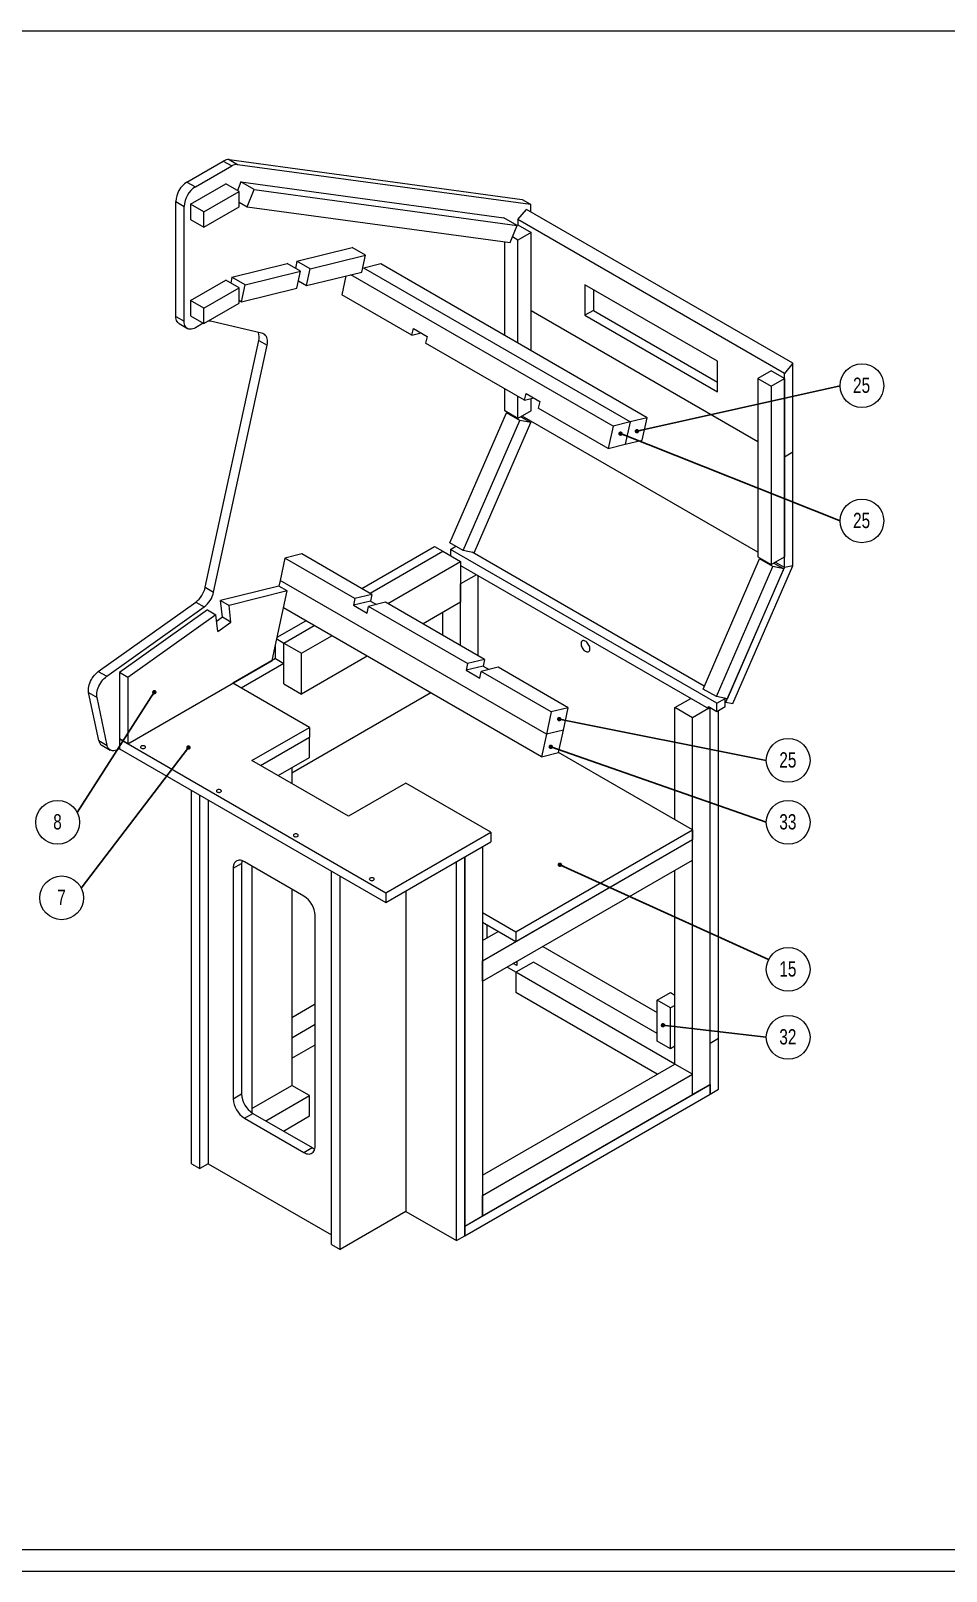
# Model space of a CAD drawing. Header units: millimetres. Extents: x 0 to 8323, y 0 to 5887.
# Drawn here: x 3419 to 4885, y 0 to 2467 of the extents above; entities that cross this region are included whole.
import ezdxf

# ---------------------------------------------------------------- set-up
doc = ezdxf.new("R2010")
doc.units = ezdxf.units.MM
doc.header["$LTSCALE"] = 7
doc.layers.add('MC_BEM', color=92, linetype='Continuous', lineweight=15)
doc.layers.add('RAHMEN', color=7, linetype='Continuous')
doc.layers.add('SLD-0', color=7, linetype='Continuous')
doc.styles.add('SLDTEXTSTYLE1', font='TXT', dxfattribs={"width": 0.75})
doc.dimstyles.new('SLDDIMSTYLE0', dxfattribs={"dimtxt": 0, "dimasz": 7.112, "dimexe": 0, "dimexo": 0.0625, "dimgap": 0, "dimtad": 0, "dimtih": 1, "dimtoh": 1, "dimdec": 0, "dimrnd": 1e-09, "dimzin": 0, "dimdsep": 46, "dimtxsty": 'Standard', "dimblk1": 'DOT', "dimblk2": 'DOT', "dimsah": 1, "dimcen": 0.09, "dimadec": 0, "dimazin": 0, "dimtfac": 7.112, "dimtdec": 0, "dimtofl": 0, "dimtmove": 0, "dimatfit": 3, "dimldrblk": 'DOT', "dimfxl": 0, "dimfrac": 2, "dimtolj": 1, "dimtzin": 0, "dimarcsym": 0})

# ---------------------------------------------------------------- blocks, each defined once
blk = doc.blocks.new('SW_NOTE_29')
at = {"layer": 'MC_BEM', "color": 0}
blk.add_circle((-31.3, -15.7), 35, dxfattribs=at)
at = {"layer": 'MC_BEM', "color": 0, "insert": (-31.5, -2.7), "char_height": 24.5, "attachment_point": 2, "style": 'SLDTEXTSTYLE1'}
blk.add_mtext('7', dxfattribs=at)
blk = doc.blocks.new('_DOT')
at = {"color": 0, "linetype": 'ByBlock', "lineweight": -2}
blk.add_line((-0.5, 0), (-1, 0), dxfattribs=at)
at = {"color": 0, "linetype": 'ByBlock', "const_width": 0.5}
blk.add_lwpolyline([(-0.25, 0, 1), (0.25, 0, 1)], format="xyb", close=True, dxfattribs=at)
blk = doc.blocks.new('SW_NOTE_30')
at = {"layer": 'MC_BEM', "color": 0}
blk.add_circle((31.3, -15.7), 35, dxfattribs=at)
at = {"layer": 'MC_BEM', "color": 0, "insert": (30.8, -2.7), "char_height": 24.5, "attachment_point": 2, "style": 'SLDTEXTSTYLE1'}
blk.add_mtext('15', dxfattribs=at)
blk = doc.blocks.new('SW_NOTE_31')
at = {"layer": 'MC_BEM', "color": 0}
blk.add_circle((35, 0), 35, dxfattribs=at)
at = {"layer": 'MC_BEM', "color": 0, "insert": (34.5, 13), "char_height": 24.5, "attachment_point": 2, "style": 'SLDTEXTSTYLE1'}
blk.add_mtext('32', dxfattribs=at)
blk = doc.blocks.new('SW_NOTE_32')
at = {"layer": 'MC_BEM', "color": 0}
blk.add_circle((-31.3, -15.7), 35, dxfattribs=at)
at = {"layer": 'MC_BEM', "color": 0, "insert": (-31.5, -2.7), "char_height": 24.5, "attachment_point": 2, "style": 'SLDTEXTSTYLE1'}
blk.add_mtext('8', dxfattribs=at)
blk = doc.blocks.new('SW_NOTE_33')
at = {"layer": 'MC_BEM', "color": 0}
blk.add_circle((35, 0), 35, dxfattribs=at)
at = {"layer": 'MC_BEM', "color": 0, "insert": (34.5, 13), "char_height": 24.5, "attachment_point": 2, "style": 'SLDTEXTSTYLE1'}
blk.add_mtext('33', dxfattribs=at)
blk = doc.blocks.new('SW_NOTE_34')
at = {"layer": 'MC_BEM', "color": 0}
blk.add_circle((35, 0), 35, dxfattribs=at)
at = {"layer": 'MC_BEM', "color": 0, "insert": (34.5, 13), "char_height": 24.5, "attachment_point": 2, "style": 'SLDTEXTSTYLE1'}
blk.add_mtext('25', dxfattribs=at)
blk = doc.blocks.new('SW_NOTE_35')
at = {"layer": 'MC_BEM', "color": 0}
blk.add_circle((35, 0), 35, dxfattribs=at)
at = {"layer": 'MC_BEM', "color": 0, "insert": (34.5, 13), "char_height": 24.5, "attachment_point": 2, "style": 'SLDTEXTSTYLE1'}
blk.add_mtext('25', dxfattribs=at)
blk = doc.blocks.new('SW_NOTE_36')
at = {"layer": 'MC_BEM', "color": 0}
blk.add_circle((35, 0), 35, dxfattribs=at)
at = {"layer": 'MC_BEM', "color": 0, "insert": (34.5, 13), "char_height": 24.5, "attachment_point": 2, "style": 'SLDTEXTSTYLE1'}
blk.add_mtext('25', dxfattribs=at)

msp = doc.modelspace()

# ---------------------------------------------------------------- linework, layer by layer
at = {"color": 7, "linetype": 'Continuous', "lineweight": 15}
for p, q in [((3669.312, 2224.474), (3727.524, 2258.079)), ((3682.747, 2216.718), (3740.959, 2250.323)), ((3727.524, 2258.079), (3740.959, 2250.323)), ((3736.961, 2260.433), (3750.396, 2252.677)), ((3736.961, 2260.433), (4206.101, 2196.692)), ((3750.396, 2252.677), (4219.537, 2188.936)), ((3669.312, 2224.474), (3682.747, 2216.718)), ((3675.057, 2188.987), (3731.626, 2221.643)), ((3752.839, 2209.397), (3731.626, 2221.643)), ((3755.546, 2224.602), (3750.002, 2211.035)), ((3776.759, 2212.356), (3755.546, 2224.602)), ((3755.546, 2224.602), (4176.682, 2167.383)), ((3696.27, 2176.741), (3752.839, 2209.397)), ((3752.839, 2184.901), (3752.839, 2209.397)), ((3765.612, 2185.079), (3776.759, 2212.356)), ((3776.759, 2212.356), (4197.895, 2155.137)), ((4206.101, 2196.692), (4219.537, 2188.936)), ((3651.351, 2193.366), (3664.786, 2185.61)), ((3651.351, 2009.44), (3651.351, 2193.366)), ((3664.786, 2001.684), (3664.786, 2185.61)), ((3696.27, 2176.741), (3675.057, 2188.987)), ((3675.057, 2188.987), (3675.057, 2164.491)), ((3696.27, 2152.245), (3752.839, 2184.901)), ((3696.27, 2152.245), (3696.27, 2176.741)), ((3752.839, 2192.453), (3765.612, 2185.079)), ((3765.612, 2185.079), (4186.749, 2127.86)), ((4199.366, 2164.301), (4212.801, 2180.71)), ((4639.363, 1934.461), (4212.801, 2180.71)), ((4219.537, 2188.936), (4219.537, 2176.822)), ((3675.057, 2164.491), (3696.27, 2152.245)), ((4197.895, 2155.137), (4176.682, 2167.383)), ((4186.749, 2127.86), (4197.895, 2155.137)), ((4197.766, 2155.212), (4199.366, 2156.136)), ((4625.928, 1918.052), (4199.366, 2164.301)), ((4199.366, 2164.301), (4199.366, 2156.136)), ((4199.366, 2156.136), (4220.579, 2143.89)), ((4178.153, 1978.739), (4178.153, 2129.028)), ((4199.366, 2131.644), (4190.408, 2136.815)), ((4220.579, 2143.89), (4199.366, 2131.644)), ((4199.366, 1966.493), (4199.366, 2131.644)), ((4220.579, 1954.246), (4220.579, 2143.89)), ((3845.387, 2097.745), (3842.914, 2086.321)), ((3845.387, 2097.745), (3933.775, 2119.608)), ((3866.601, 2085.498), (3845.387, 2097.745)), ((3866.601, 2085.498), (3954.988, 2107.361)), ((3954.988, 2107.361), (3933.775, 2119.608)), ((3949.16, 2080.443), (3954.988, 2107.361)), ((3741.416, 2072.027), (3739.422, 2062.816)), ((3741.416, 2072.027), (3829.803, 2093.89)), ((3762.63, 2059.781), (3741.416, 2072.027)), ((3762.63, 2059.781), (3851.017, 2081.644)), ((3851.017, 2081.644), (3829.803, 2093.89)), ((3845.189, 2054.726), (3851.017, 2081.644)), ((3860.773, 2058.58), (3866.601, 2085.498)), ((3860.773, 2058.58), (3949.16, 2080.443)), ((3923.945, 2074.206), (3917.412, 2044.031)), ((4351.745, 1833.672), (3931.742, 2076.135)), ((3979.575, 2093.376), (3950.397, 2086.158)), ((4378.941, 1840.399), (3952.379, 2086.649)), ((4406.137, 1847.127), (3979.575, 2093.376)), ((3675.057, 2034.661), (3731.626, 2067.317)), ((3696.27, 2022.415), (3752.839, 2055.071)), ((3752.839, 2055.071), (3731.626, 2067.317)), ((3752.839, 2030.575), (3752.839, 2055.071)), ((3756.802, 2032.863), (3762.63, 2059.781)), ((3756.802, 2032.863), (3845.189, 2054.726)), ((3847.662, 2066.149), (3860.773, 2058.58)), ((4518.713, 1937.71), (4306.581, 2060.171)), ((4306.581, 2060.171), (4306.581, 2011.179)), ((4320.016, 2052.415), (4320.016, 2018.934)), ((3696.27, 2022.415), (3675.057, 2034.661)), ((3675.057, 2034.661), (3675.057, 2010.165)), ((3696.27, 1997.919), (3752.839, 2030.575)), ((3752.839, 2035.15), (3756.802, 2032.863)), ((4029.577, 1979.279), (3917.412, 2044.031)), ((3651.351, 2009.44), (3664.786, 2001.684)), ((3675.057, 2010.165), (3696.27, 1997.919)), ((3695.231, 1998.519), (3682.747, 1991.312)), ((3696.27, 1997.919), (3696.27, 2022.415)), ((3790.686, 1981.742), (3706.987, 2001.52)), ((4220.579, 2018.59), (4583.502, 1809.079)), ((4320.016, 2018.934), (4306.581, 2011.179)), ((4306.581, 2011.179), (4518.713, 1888.717)), ((4320.016, 2018.934), (4518.713, 1904.229)), ((3656.613, 1997.81), (3670.048, 1990.055)), ((4029.577, 1979.279), (4031.908, 1990.047)), ((4029.577, 1979.279), (4044.266, 1982.913)), ((4031.908, 1990.047), (4053.828, 1977.392)), ((4053.828, 1977.392), (4051.497, 1966.625)), ((3698.593, 1575.562), (3784.176, 1970.843)), ((3712.028, 1567.806), (3797.611, 1963.087)), ((3784.176, 1970.843), (3797.611, 1963.087)), ((4209.889, 1875.187), (4051.497, 1966.625)), ((4518.713, 1888.717), (4518.713, 1937.71)), ((4639.363, 1934.461), (4625.928, 1918.052)), ((4639.363, 1792.343), (4639.363, 1934.461)), ((4604.715, 1922.133), (4583.502, 1909.887)), ((4583.502, 1909.887), (4583.502, 1624.097)), ((4583.502, 1909.887), (4604.715, 1897.641)), ((4625.928, 1909.887), (4604.715, 1922.133)), ((4604.715, 1897.641), (4625.928, 1909.887)), ((4625.928, 1784.587), (4625.928, 1918.052)), ((4625.928, 1909.887), (4625.928, 1624.097)), ((4178.153, 1858.1), (4178.153, 1893.508)), ((4199.366, 1845.854), (4199.366, 1881.262)), ((4209.889, 1875.187), (4212.22, 1885.955)), ((4209.889, 1875.187), (4224.578, 1878.821)), ((4212.22, 1885.955), (4234.141, 1873.3)), ((4220.579, 1858.1), (4220.579, 1877.832)), ((4604.715, 1897.641), (4604.715, 1611.851)), ((4090.442, 1646.697), (4180.963, 1854.978)), ((4199.366, 1845.854), (4178.153, 1858.1)), ((4202.177, 1842.732), (4180.963, 1854.978)), ((4180.963, 1854.978), (4184.9, 1854.205)), ((4220.579, 1858.1), (4199.366, 1845.854)), ((4234.141, 1873.3), (4231.81, 1862.533)), ((4343.974, 1797.782), (4231.81, 1862.533)), ((4111.655, 1634.45), (4202.177, 1842.732)), ((4129.278, 1630.99), (4219.8, 1839.272)), ((4219.8, 1839.272), (4202.177, 1842.732)), ((4203.882, 1848.461), (4219.8, 1839.272)), ((4583.502, 1631.554), (4205.825, 1849.583)), ((4351.745, 1833.672), (4343.974, 1797.782)), ((4378.941, 1840.399), (4351.745, 1833.672)), ((4378.941, 1840.399), (4371.17, 1804.509)), ((4406.137, 1847.127), (4378.941, 1840.399)), ((4398.366, 1811.236), (4406.137, 1847.127)), ((4343.974, 1797.782), (4371.17, 1804.509)), ((4371.17, 1804.509), (4398.366, 1811.236)), ((4625.928, 1784.587), (4639.363, 1792.343)), ((4625.928, 1607.062), (4625.928, 1784.587)), ((4639.363, 1610.101), (4639.363, 1792.343)), ((3853.307, 1629.043), (3826.111, 1622.316)), ((3965.472, 1564.292), (3853.307, 1629.043)), ((3949.155, 1573.711), (4065.794, 1641.045)), ((3962.59, 1565.955), (4079.229, 1633.29)), ((4065.794, 1641.045), (4079.229, 1633.29)), ((4079.229, 1633.29), (4107.513, 1616.961)), ((4111.655, 1634.45), (4090.442, 1646.697)), ((4091.25, 1636.144), (4099.986, 1641.187)), ((4091.25, 1636.144), (4091.25, 1626.35)), ((4517.812, 1389.895), (4091.25, 1636.144)), ((4129.278, 1630.99), (4111.655, 1634.45)), ((4497.676, 1417.031), (4125.898, 1631.654)), ((3826.111, 1622.316), (3818.341, 1586.425)), ((3938.276, 1557.565), (3826.111, 1622.316)), ((3990.874, 1549.627), (4107.513, 1616.961)), ((4107.513, 1616.961), (4107.513, 1551.638)), ((4107.513, 1610.424), (4504.377, 1381.32)), ((4495.791, 1412.694), (4586.312, 1620.975)), ((4517.004, 1400.447), (4607.526, 1608.729)), ((4532.359, 1391.767), (4625.928, 1607.062)), ((4534.627, 1396.987), (4625.149, 1605.269)), ((4543.52, 1389.575), (4639.363, 1610.101)), ((4583.502, 1624.097), (4604.715, 1611.851)), ((4607.526, 1608.729), (4586.312, 1620.975)), ((4586.312, 1620.975), (4590.249, 1620.202)), ((4604.715, 1611.851), (4625.928, 1624.097)), ((4625.149, 1605.269), (4607.526, 1608.729)), ((4609.231, 1614.458), (4625.149, 1605.269)), ((4625.928, 1607.062), (4611.174, 1615.58)), ((4639.363, 1610.101), (4625.928, 1607.062)), ((3818.341, 1586.425), (3816.398, 1577.453)), ((4244.903, 1340.176), (3818.341, 1586.425)), ((4132.969, 1595.729), (4107.513, 1581.034)), ((4107.513, 1482.293), (4107.513, 1581.034)), ((4135.797, 1465.965), (4135.797, 1594.096)), ((3698.593, 1575.562), (3712.028, 1567.806)), ((3816.398, 1577.453), (3723.254, 1554.413)), ((3723.254, 1554.413), (3736.689, 1546.657)), ((3726.127, 1527.687), (3723.254, 1554.413)), ((3829.833, 1569.697), (3736.689, 1546.657)), ((3805.703, 1458.239), (3829.833, 1569.697)), ((3829.833, 1569.697), (3816.398, 1577.453)), ((3938.276, 1557.565), (3935.945, 1546.797)), ((3965.472, 1564.292), (3938.276, 1557.565)), ((3965.472, 1564.292), (3963.141, 1553.524)), ((3527.365, 1440.75), (3683.409, 1551.894)), ((3540.8, 1432.994), (3696.844, 1544.138)), ((3702.184, 1539.407), (3561.255, 1439.029)), ((3715.619, 1531.651), (3574.69, 1431.273)), ((3683.409, 1551.894), (3696.844, 1544.138)), ((3702.184, 1539.407), (3715.619, 1531.651)), ((3718.493, 1504.924), (3715.619, 1531.651)), ((3739.562, 1519.931), (3736.689, 1546.657)), ((4237.133, 1304.286), (3824.006, 1542.779)), ((3963.141, 1553.524), (3935.945, 1546.797)), ((3935.945, 1546.797), (3957.865, 1534.143)), ((3957.865, 1534.143), (3960.196, 1544.91)), ((3987.392, 1551.637), (3960.196, 1544.91)), ((4118.588, 1453.472), (3960.196, 1544.91)), ((3963.141, 1553.524), (3972.704, 1548.004)), ((4145.784, 1460.2), (3987.392, 1551.637)), ((4107.513, 1551.638), (4047.452, 1516.966)), ((4079.229, 1498.621), (4079.229, 1535.31)), ((3726.127, 1527.687), (3716.763, 1521.017)), ((3718.493, 1504.924), (3739.562, 1519.931)), ((3739.562, 1519.931), (3726.127, 1527.687)), ((3813.784, 1495.563), (3859.789, 1522.121)), ((3824.67, 1486.336), (3873.224, 1514.366)), ((3811.235, 1461.43), (3811.235, 1483.793)), ((3813.217, 1492.948), (3824.67, 1486.336)), ((3824.67, 1421.013), (3824.67, 1486.336)), ((3824.67, 1486.336), (3852.955, 1470.008)), ((3824.67, 1453.675), (3824.67, 1486.336)), ((3852.955, 1470.008), (3901.508, 1498.037)), ((3574.69, 1324.878), (3805.703, 1458.239)), ((3811.235, 1461.43), (3742.843, 1421.948)), ((3811.235, 1461.43), (3824.67, 1453.675)), ((3852.955, 1404.685), (3852.955, 1470.008)), ((3958.086, 1465.376), (3852.955, 1404.685)), ((4145.784, 1460.2), (4118.588, 1453.472)), ((4145.784, 1460.2), (4143.453, 1449.432)), ((3527.365, 1440.75), (3540.8, 1432.994)), ((3574.69, 1431.273), (3561.255, 1439.029)), ((3561.255, 1439.029), (3561.255, 1332.634)), ((3574.69, 1431.273), (3574.69, 1324.878)), ((3824.67, 1453.675), (3756.278, 1414.192)), ((4118.588, 1453.472), (4116.257, 1442.705)), ((4143.453, 1449.432), (4116.257, 1442.705)), ((4116.257, 1442.705), (4138.178, 1430.051)), ((4138.178, 1430.051), (4140.509, 1440.818)), ((4167.705, 1447.545), (4140.509, 1440.818)), ((4252.673, 1376.067), (4140.509, 1440.818)), ((4143.453, 1449.432), (4153.016, 1443.912)), ((4279.87, 1382.794), (4167.705, 1447.545)), ((3511.892, 1406.851), (3525.327, 1399.095)), ((3527.939, 1330.079), (3511.892, 1406.851)), ((3865.453, 1351.167), (3742.84, 1421.949)), ((3824.67, 1421.013), (3852.955, 1404.685)), ((4059.931, 1406.582), (3837.169, 1277.984)), ((4517.004, 1400.447), (4495.791, 1412.694)), ((3541.374, 1322.323), (3525.327, 1399.095)), ((4279.87, 1382.794), (4252.673, 1376.067)), ((4272.099, 1346.903), (4279.87, 1382.794)), ((4450.637, 1382.953), (4476.093, 1397.648)), ((4450.637, 1203.314), (4450.637, 1382.953)), ((4478.921, 1366.624), (4450.637, 1382.953)), ((4507.205, 1382.953), (4478.921, 1366.624)), ((4504.377, 1384.586), (4517.812, 1376.83)), ((4504.377, 1381.32), (4504.377, 1384.586)), ((4504.377, 1381.32), (4507.206, 1382.953)), ((4507.205, 779.529), (4507.205, 1382.953)), ((4507.205, 1382.136), (4507.913, 1382.545)), ((4507.205, 845.669), (4507.205, 1382.136)), ((4534.627, 1396.987), (4517.004, 1400.447)), ((4517.812, 1389.895), (4531.247, 1397.651)), ((4517.812, 1376.83), (4517.812, 1389.895)), ((4517.812, 1376.83), (4531.247, 1384.586)), ((4531.247, 1384.586), (4531.247, 1397.651)), ((4531.247, 1392.408), (4532.359, 1391.767)), ((4532.359, 1391.767), (4543.52, 1389.575)), ((4252.673, 1376.067), (4244.903, 1340.176)), ((4478.921, 763.201), (4478.921, 1366.624)), ((4520.64, 853.425), (4520.64, 1378.463)), ((3574.69, 1324.878), (3561.255, 1332.634)), ((3561.255, 1332.634), (3561.255, 1317.12)), ((3561.255, 1332.634), (3987.818, 1086.385)), ((3773.402, 1298.027), (3865.453, 1351.167)), ((3786.839, 1290.27), (3865.456, 1335.655)), ((3786.839, 1290.27), (3865.453, 1335.653)), ((3865.453, 1351.167), (3865.453, 1335.653)), ((3865.456, 1335.655), (3865.453, 1335.657)), ((3865.456, 1302.993), (3865.456, 1335.655)), ((4244.903, 1340.176), (4237.133, 1304.286)), ((4272.099, 1346.903), (4244.903, 1340.176)), ((4264.329, 1311.013), (4272.099, 1346.903)), ((3527.939, 1330.079), (3541.374, 1322.323)), ((3532.798, 1322.584), (3546.233, 1314.829)), ((3561.559, 1316.945), (3556.352, 1314.812)), ((3561.255, 1317.12), (3987.818, 1070.871)), ((4237.133, 1304.286), (4264.329, 1311.013)), ((4478.921, 1186.985), (4264.152, 1310.969)), ((3927.869, 1208.855), (3773.402, 1298.027)), ((3815.128, 1273.939), (3865.456, 1302.993)), ((3837.169, 1286.663), (3837.169, 1261.215)), ((4019.92, 1261.995), (3927.869, 1208.855)), ((4155.968, 1183.456), (4019.92, 1261.995)), ((3676.496, 652.534), (3676.496, 1250.593)), ((3689.931, 644.778), (3689.931, 1242.837)), ((3703.402, 1235.061), (3703.402, 652.555)), ((4196.078, 1023.704), (4478.921, 1186.985)), ((4478.921, 1186.985), (4478.921, 1171.471)), ((3987.818, 1086.385), (4155.968, 1183.456)), ((3987.818, 1070.871), (4155.968, 1167.942)), ((4142.533, 977.278), (4478.924, 1171.473)), ((4142.533, 1160.186), (4142.533, 569.008)), ((4155.968, 1183.456), (4155.968, 1167.942)), ((4196.078, 1008.19), (4478.921, 1171.471)), ((4478.924, 1138.812), (4478.924, 1171.473)), ((3856.515, 1081.112), (3761.324, 1136.064)), ((4100.813, 529.41), (4100.813, 1136.102)), ((4114.248, 1143.858), (4114.248, 552.68)), ((4114.248, 537.165), (4114.248, 1143.858)), ((4142.533, 944.617), (4478.924, 1138.812)), ((3743.364, 1125.693), (3756.799, 1133.449)), ((3743.364, 1125.693), (3743.364, 756.518)), ((3756.799, 1133.449), (3756.799, 764.274)), ((3773.405, 1129.09), (3773.405, 734.006)), ((3900.967, 522.95), (3900.967, 1121.009)), ((3914.402, 515.194), (3914.402, 1113.253)), ((4450.637, 812.191), (4450.637, 1122.481)), ((3837.169, 1092.28), (3837.169, 777.952)), ((3987.818, 1086.385), (3987.818, 1070.871)), ((4019.92, 1089.403), (4019.92, 576.108)), ((3874.475, 680.829), (3874.475, 1050.004)), ((4142.533, 1054.615), (4196.078, 1023.704)), ((4142.533, 1039.101), (4196.078, 1008.19)), ((4142.533, 1009.935), (4167.794, 1024.518)), ((4149.94, 1014.211), (4149.94, 1034.825)), ((4196.078, 1023.704), (4196.078, 1008.19)), ((4142.994, 1010.201), (4142.533, 1010.468)), ((4239.168, 1000.403), (4422.352, 894.653)), ((4142.533, 944.617), (4142.533, 977.278)), ((4196.078, 959.139), (4181.883, 967.333)), ((4197.316, 969.856), (4191.784, 973.049)), ((4224.363, 975.472), (4196.078, 959.144)), ((4197.316, 976.242), (4197.316, 969.856)), ((4422.352, 861.175), (4224.363, 975.472)), ((4450.637, 812.191), (4196.078, 959.144)), ((4196.078, 959.144), (4196.078, 926.482)), ((4422.348, 795.86), (4196.078, 926.482)), ((4422.352, 914.254), (4443.566, 926.5)), ((4422.352, 848.931), (4422.352, 914.254)), ((4443.566, 902.008), (4422.352, 914.254)), ((4443.566, 926.5), (4450.637, 922.418)), ((3837.169, 886.861), (3874.475, 908.398)), ((4450.637, 906.09), (4443.566, 902.008)), ((4443.566, 836.685), (4443.566, 902.008)), ((3837.169, 854.205), (3874.475, 875.742)), ((3837.169, 821.543), (3874.475, 843.08)), ((4443.566, 836.685), (4422.352, 848.931)), ((4450.637, 840.767), (4443.566, 836.685)), ((4507.205, 845.669), (4520.64, 853.425)), ((4507.205, 764.015), (4507.205, 845.669)), ((4520.64, 771.771), (4520.64, 853.425)), ((4142.529, 601.668), (4478.921, 795.862)), ((4142.533, 634.326), (4450.637, 812.191)), ((4478.921, 795.862), (4450.637, 812.191)), ((4478.921, 763.201), (4478.921, 795.862)), ((3773.405, 741.143), (3837.172, 777.955)), ((3865.456, 761.626), (3837.172, 777.955)), ((4114.248, 552.68), (4507.205, 779.529)), ((4507.205, 779.529), (4478.921, 763.201)), ((4507.205, 779.529), (4507.205, 764.015)), ((4507.205, 764.015), (4520.64, 771.771)), ((3743.364, 756.518), (3756.799, 764.274)), ((3795.457, 721.217), (3865.456, 761.626)), ((3865.456, 728.965), (3865.456, 761.626)), ((4114.248, 537.165), (4507.205, 764.015)), ((4142.529, 569.006), (4478.921, 763.201)), ((3761.324, 725.41), (3774.759, 733.166)), ((3761.324, 725.41), (3856.515, 670.457)), ((3774.759, 733.166), (3869.95, 678.213)), ((3823.746, 704.886), (3865.456, 728.965)), ((3856.515, 670.457), (3869.95, 678.213)), ((3676.496, 652.534), (3689.931, 644.778)), ((3703.402, 652.555), (3689.931, 644.778)), ((3703.402, 652.555), (3900.967, 538.502)), ((4142.529, 569.006), (4142.529, 601.668)), ((4019.92, 576.108), (3914.402, 515.194)), ((4019.92, 576.108), (4100.813, 529.41)), ((4114.248, 552.68), (4142.533, 569.008)), ((4114.248, 552.68), (4114.248, 537.165)), ((3900.967, 522.95), (3914.402, 515.194)), ((4100.813, 529.41), (4114.248, 537.165))]:
    msp.add_line(p, q, dxfattribs=at)
at = {"color": 7, "linetype": 'Continuous', "lineweight": 15, "flags": 128}
for points in [[(3656.613, 1997.81), (3655.868, 1998.294), (3654.531, 1999.493), (3653.409, 2000.989), (3652.519, 2002.759), (3651.873, 2004.778), (3651.482, 2007.015), (3651.351, 2009.44)], [(3682.747, 1991.312), (3680.582, 1990.214), (3678.449, 1989.433), (3676.378, 1988.983), (3674.4, 1988.869), (3672.544, 1989.094), (3670.837, 1989.653), (3669.303, 1990.538), (3667.966, 1991.737), (3666.844, 1993.233), (3665.954, 1995.003), (3665.308, 1997.022), (3664.917, 1999.26), (3664.786, 2001.684)], [(3797.611, 1963.087), (3798.088, 1965.863), (3798.294, 1968.531), (3798.226, 1971.051), (3797.886, 1973.385), (3797.278, 1975.497), (3796.412, 1977.354), (3795.302, 1978.929), (3793.963, 1980.197), (3792.417, 1981.14), (3790.686, 1981.742)], [(4300.288, 1485.256), (4300.416, 1483.637), (4300.795, 1481.929), (4301.411, 1480.193), (4302.242, 1478.493), (4303.258, 1476.89), (4304.422, 1475.442), (4305.692, 1474.201), (4307.023, 1473.212), (4308.365, 1472.511), (4309.672, 1472.123), (4310.895, 1472.061), (4311.99, 1472.33), (4312.917, 1472.918), (4313.644, 1473.804), (4314.144, 1474.957), (4314.398, 1476.334), (4314.398, 1477.887), (4314.144, 1479.558), (4313.644, 1481.287), (4312.917, 1483.013), (4311.99, 1484.672), (4310.895, 1486.204), (4309.672, 1487.555), (4308.365, 1488.675), (4307.023, 1489.524), (4305.692, 1490.072), (4304.422, 1490.297), (4303.258, 1490.193), (4302.242, 1489.763), (4301.411, 1489.023), (4300.795, 1487.998), (4300.416, 1486.728), (4300.288, 1485.256)], [(3511.892, 1406.851), (3511.567, 1409.102), (3511.496, 1411.527), (3511.678, 1414.091), (3512.112, 1416.757), (3512.791, 1419.489), (3513.706, 1422.247), (3514.844, 1424.992), (3516.189, 1427.686), (3517.721, 1430.291), (3519.42, 1432.768), (3521.26, 1435.085), (3523.217, 1437.206), (3525.261, 1439.104), (3527.365, 1440.75)], [(3525.327, 1399.095), (3525.002, 1401.347), (3524.931, 1403.771), (3525.113, 1406.335), (3525.547, 1409.002), (3526.226, 1411.733), (3527.141, 1414.491), (3528.279, 1417.237), (3529.624, 1419.93), (3531.156, 1422.535), (3532.855, 1425.013), (3534.695, 1427.329), (3536.652, 1429.451), (3538.696, 1431.348), (3540.8, 1432.994)], [(3556.352, 1314.812), (3554.218, 1314.092), (3552.153, 1313.707), (3550.188, 1313.662), (3548.352, 1313.959), (3546.671, 1314.593), (3545.172, 1315.554), (3543.875, 1316.828), (3542.799, 1318.398), (3541.962, 1320.238), (3541.374, 1322.323)], [(3601.811, 1317.982), (3602.519, 1318.535), (3602.913, 1319.185), (3602.958, 1319.873), (3602.649, 1320.538), (3602.015, 1321.121), (3601.111, 1321.57), (3600.018, 1321.845), (3598.833, 1321.922), (3597.662, 1321.794), (3596.607, 1321.472), (3595.764, 1320.986), (3595.207, 1320.377), (3594.986, 1319.701), (3595.119, 1319.017), (3595.596, 1318.386), (3596.374, 1317.864), (3597.383, 1317.498), (3598.535, 1317.32), (3599.726, 1317.346), (3600.852, 1317.573), (3601.811, 1317.982)], [(3723.437, 1247.768), (3724.145, 1248.322), (3724.539, 1248.972), (3724.583, 1249.66), (3724.275, 1250.325), (3723.641, 1250.908), (3722.737, 1251.357), (3721.644, 1251.632), (3720.459, 1251.709), (3719.288, 1251.581), (3718.233, 1251.259), (3717.39, 1250.773), (3716.833, 1250.164), (3716.611, 1249.488), (3716.745, 1248.804), (3717.222, 1248.173), (3717.999, 1247.651), (3719.009, 1247.285), (3720.161, 1247.107), (3721.352, 1247.132), (3722.478, 1247.36), (3723.437, 1247.768)], [(3846.467, 1176.745), (3847.175, 1177.299), (3847.568, 1177.949), (3847.613, 1178.636), (3847.304, 1179.301), (3846.67, 1179.884), (3845.766, 1180.333), (3844.673, 1180.608), (3843.489, 1180.685), (3842.317, 1180.557), (3841.263, 1180.236), (3840.42, 1179.749), (3839.863, 1179.141), (3839.641, 1178.464), (3839.774, 1177.78), (3840.251, 1177.149), (3841.029, 1176.628), (3842.039, 1176.261), (3843.19, 1176.083), (3844.382, 1176.109), (3845.507, 1176.336), (3846.467, 1176.745)], [(3761.324, 1136.064), (3759.159, 1137.163), (3757.026, 1137.943), (3754.955, 1138.393), (3752.978, 1138.507), (3751.122, 1138.283), (3749.414, 1137.724), (3747.881, 1136.838), (3746.543, 1135.639), (3745.421, 1134.143), (3744.531, 1132.373), (3743.886, 1130.355), (3743.495, 1128.117), (3743.364, 1125.693)], [(3757.264, 1137.871), (3756.93, 1135.873), (3756.799, 1133.449)], [(3968.089, 1106.534), (3968.797, 1107.088), (3969.191, 1107.737), (3969.235, 1108.425), (3968.927, 1109.09), (3968.292, 1109.673), (3967.389, 1110.122), (3966.296, 1110.397), (3965.111, 1110.474), (3963.939, 1110.346), (3962.885, 1110.025), (3962.042, 1109.538), (3961.485, 1108.929), (3961.263, 1108.253), (3961.397, 1107.569), (3961.874, 1106.938), (3962.651, 1106.417), (3963.661, 1106.05), (3964.813, 1105.872), (3966.004, 1105.898), (3967.13, 1106.125), (3968.089, 1106.534)], [(3856.515, 670.457), (3858.68, 669.359), (3860.813, 668.579), (3862.884, 668.128), (3864.862, 668.015), (3866.718, 668.239), (3868.425, 668.798), (3869.959, 669.683), (3871.296, 670.883), (3872.418, 672.378), (3873.308, 674.148), (3873.954, 676.167), (3874.345, 678.405), (3874.475, 680.829)], [(3869.95, 678.213), (3872.115, 677.115), (3874.01, 676.406)]]:
    msp.add_lwpolyline(points, dxfattribs=at)
at = {"color": 7, "linetype": 'Continuous', "lineweight": 15}
for centre, radius, start, end in [((3735.73, 2245.273), 15.21, 85.358795, 122.654371), ((3749.165, 2237.518), 15.21, 85.358795, 122.654371), ((3690.237, 2191.654), 38.923, 122.52009, 177.47991), ((3703.672, 2183.898), 38.923, 122.52009, 177.47991), ((3704.601, 1990.731), 11.05, 77.531029, 100.095358), ((3763.053, 1976.476), 21.861, 345.068133, 18.381156), ((3658.854, 1584.353), 40.7, 307.107978, 347.526209), ((3672.289, 1576.597), 40.7, 307.107978, 347.526209), ((3538.708, 1331.738), 10.895, 188.757184, 237.154184), ((3835.59, 1048.292), 38.923, 2.52009, 57.47991), ((3782.249, 758.23), 38.923, 182.52009, 237.47991), ((3795.684, 765.986), 38.923, 182.52009, 237.47991)]:
    msp.add_arc(centre, radius, start, end, dxfattribs=at)
at = {"layer": 'MC_BEM', "lineweight": 0}
msp.add_line((140, 2466.695), (8288.008, 2466.695), dxfattribs=at)
at = {"layer": 'RAHMEN', "lineweight": 0}
msp.add_line((0, 0), (8323, 0), dxfattribs=at)
at = {"layer": 'SLD-0', "lineweight": 15}
msp.add_line((140, 35), (8288, 35), dxfattribs=at)

# ---------------------------------------------------------------- block references
at = {"layer": 'MC_BEM'}
for name, p in [('SW_NOTE_35', (4715.063, 1898.379)), ('SW_NOTE_36', (4715.063, 1681.856)), ('SW_NOTE_34', (4597.001, 1298.441)), ('SW_NOTE_32', (3493.46, 1214.996)), ('SW_NOTE_33', (4597.001, 1199.292)), ('SW_NOTE_29', (3499.879, 1093.954)), ('SW_NOTE_30', (4600.72, 979.445)), ('SW_NOTE_31', (4597.001, 854.964))]:
    msp.add_blockref(name, p, dxfattribs=at)

# ---------------------------------------------------------------- leaders
for points in [[(4389.806, 1825.506), (4715.063, 1898.379)], [(4363.566, 1821.613), (4715.063, 1681.856)], [(3617.042, 1407.63), (3493.46, 1214.996)], [(4265.433, 1364.525), (4597.001, 1298.441)], [(3671.635, 1319.036), (3499.879, 1093.954)], [(4251.889, 1320.135), (4597.001, 1199.292)], [(4266.402, 1131.304), (4600.72, 979.445)], [(4431.45, 874.265), (4597.001, 854.964)]]:
    msp.add_leader(points, dimstyle='SLDDIMSTYLE0', dxfattribs=at)

doc.saveas('drawing.dxf')
